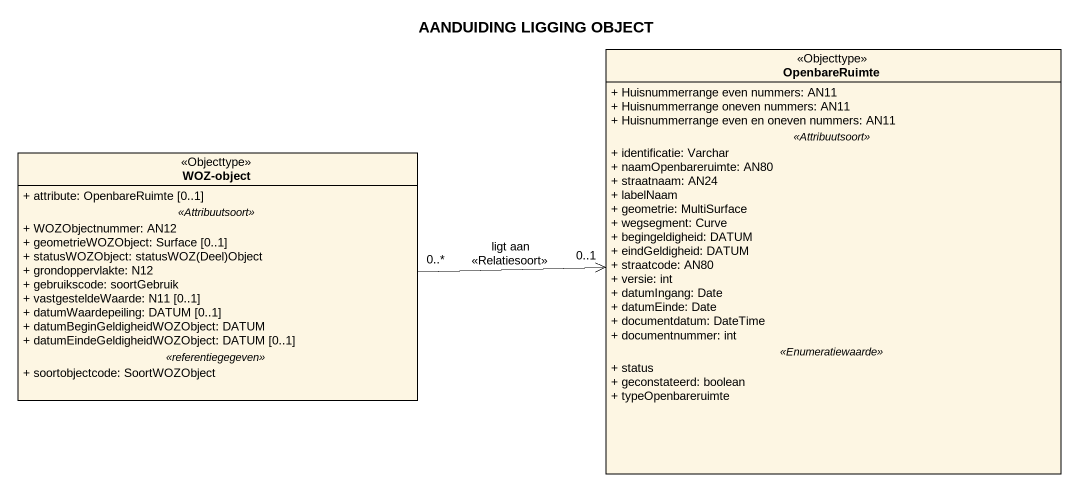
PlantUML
@startuml
title AANDUIDING LIGGING OBJECT
hide circle
hide empty members
skinparam classAttributeIconSize 0
class OpenbareRuimte <<Objecttype>> {
  + Huisnummerrange even nummers: AN11
  + Huisnummerrange oneven nummers: AN11
  + Huisnummerrange even en oneven nummers: AN11
  .. <<Attribuutsoort>> ..
  + identificatie: Varchar
  + naamOpenbareruimte: AN80
  + straatnaam: AN24
  + labelNaam
  + geometrie: MultiSurface
  + wegsegment: Curve
  + begingeldigheid: DATUM
  + eindGeldigheid: DATUM
  + straatcode: AN80
  + versie: int
  + datumIngang: Date
  + datumEinde: Date
  + documentdatum: DateTime
  + documentnummer: int
  .. <<Enumeratiewaarde>> ..
  + status
  + geconstateerd: boolean
  + typeOpenbareruimte
}
class "WOZ-object" as WOZ_object <<Objecttype>> {
  + attribute: OpenbareRuimte [0..1]
  .. <<Attribuutsoort>> ..
  + WOZObjectnummer: AN12
  + geometrieWOZObject: Surface [0..1]
  {field} + statusWOZObject: statusWOZ(Deel)Object
  + grondoppervlakte: N12
  + gebruikscode: soortGebruik
  + vastgesteldeWaarde: N11 [0..1]
  + datumWaardepeiling: DATUM [0..1]
  + datumBeginGeldigheidWOZObject: DATUM
  + datumEindeGeldigheidWOZObject: DATUM [0..1]
  .. <<referentiegegeven>> ..
  + soortobjectcode: SoortWOZObject
}
WOZ_object "0..*" -right-> "0..1" OpenbareRuimte : ligt aan\n<<Relatiesoort>>
@enduml
